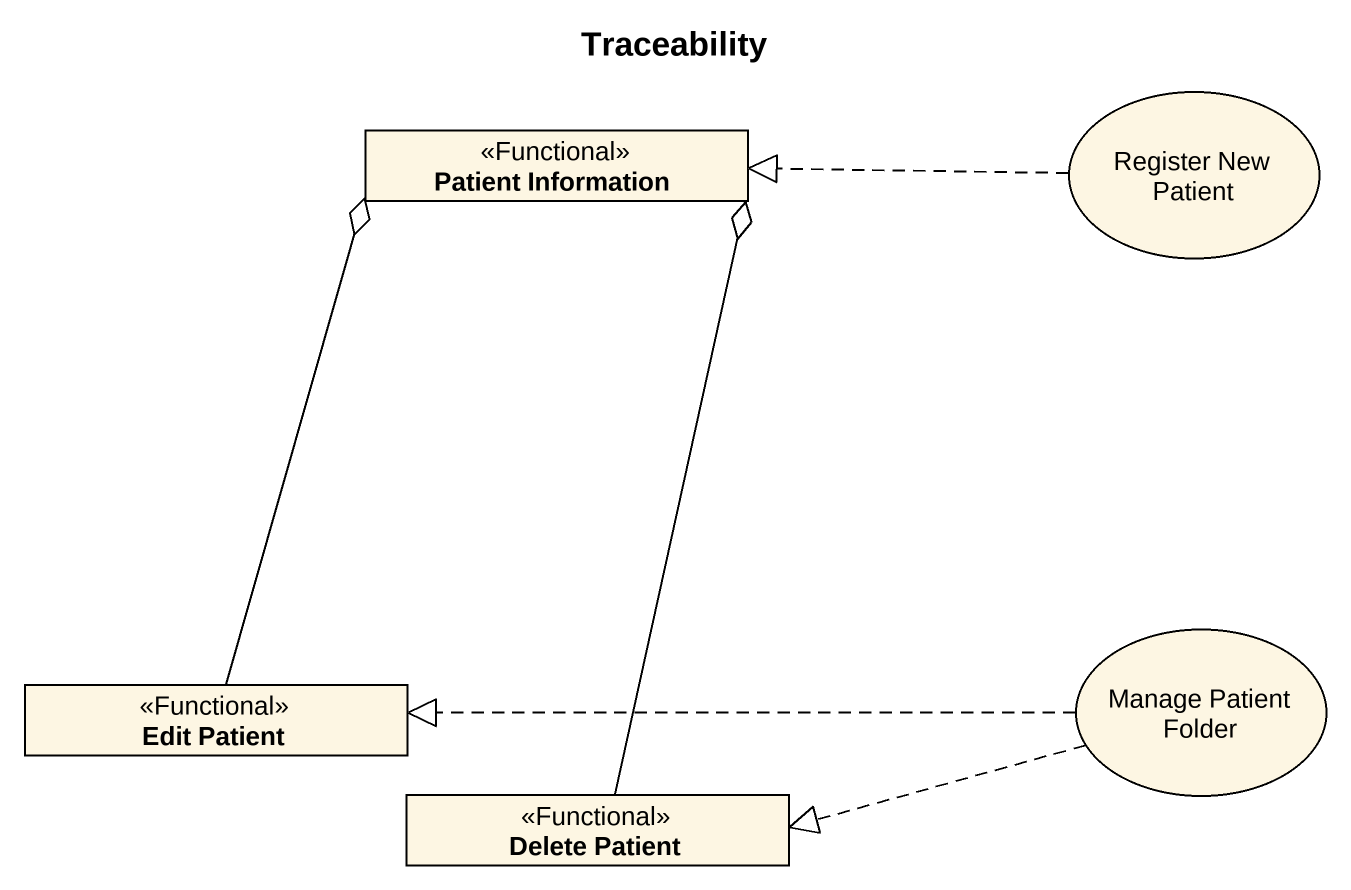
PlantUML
@startuml
title Traceability
allowmixing
hide circle
hide empty members
class "Patient Information" as Patient_Information <<Functional>>
usecase "Register New Patient" as Register_New_Patient
class "Edit Patient" as Edit_Patient <<Functional>>
usecase "Manage Patient Folder" as Manage_Patient_Folder
class "Delete Patient" as Delete_Patient <<Functional>>
Register_New_Patient .left.|> Patient_Information
Edit_Patient -up-o Patient_Information
Manage_Patient_Folder .left.|> Edit_Patient
Manage_Patient_Folder .left.|> Delete_Patient
Delete_Patient -up-o Patient_Information
@enduml
